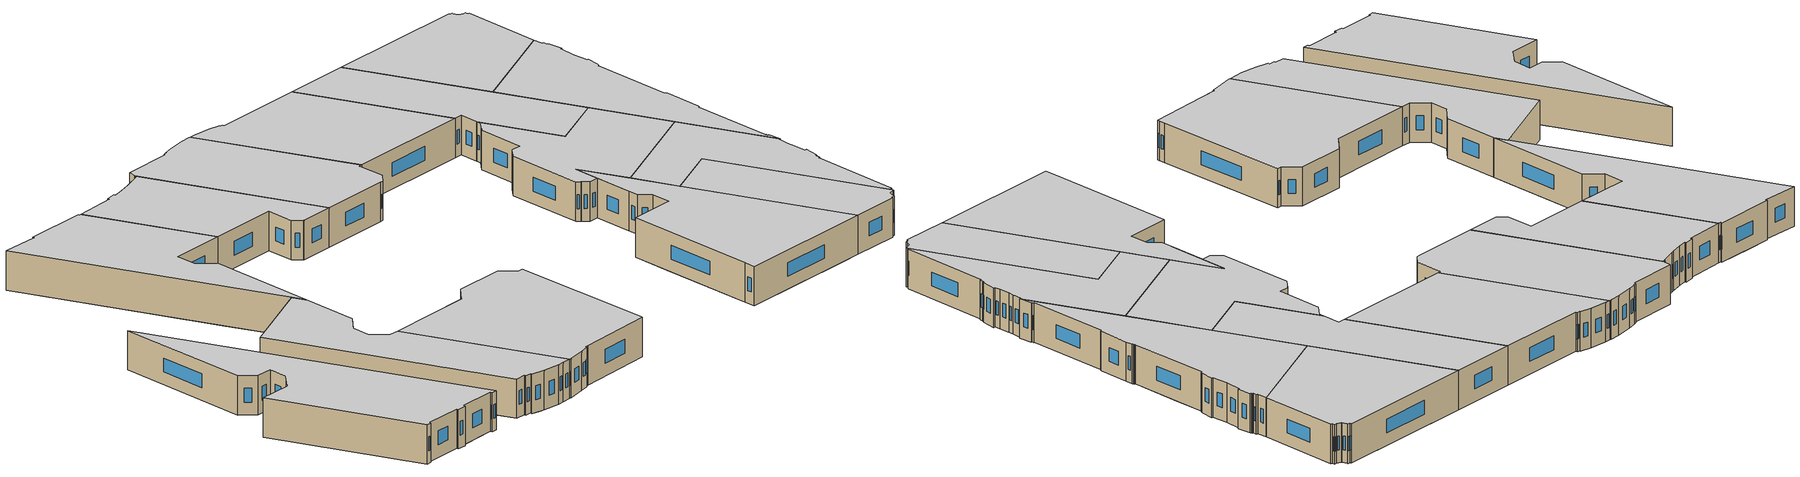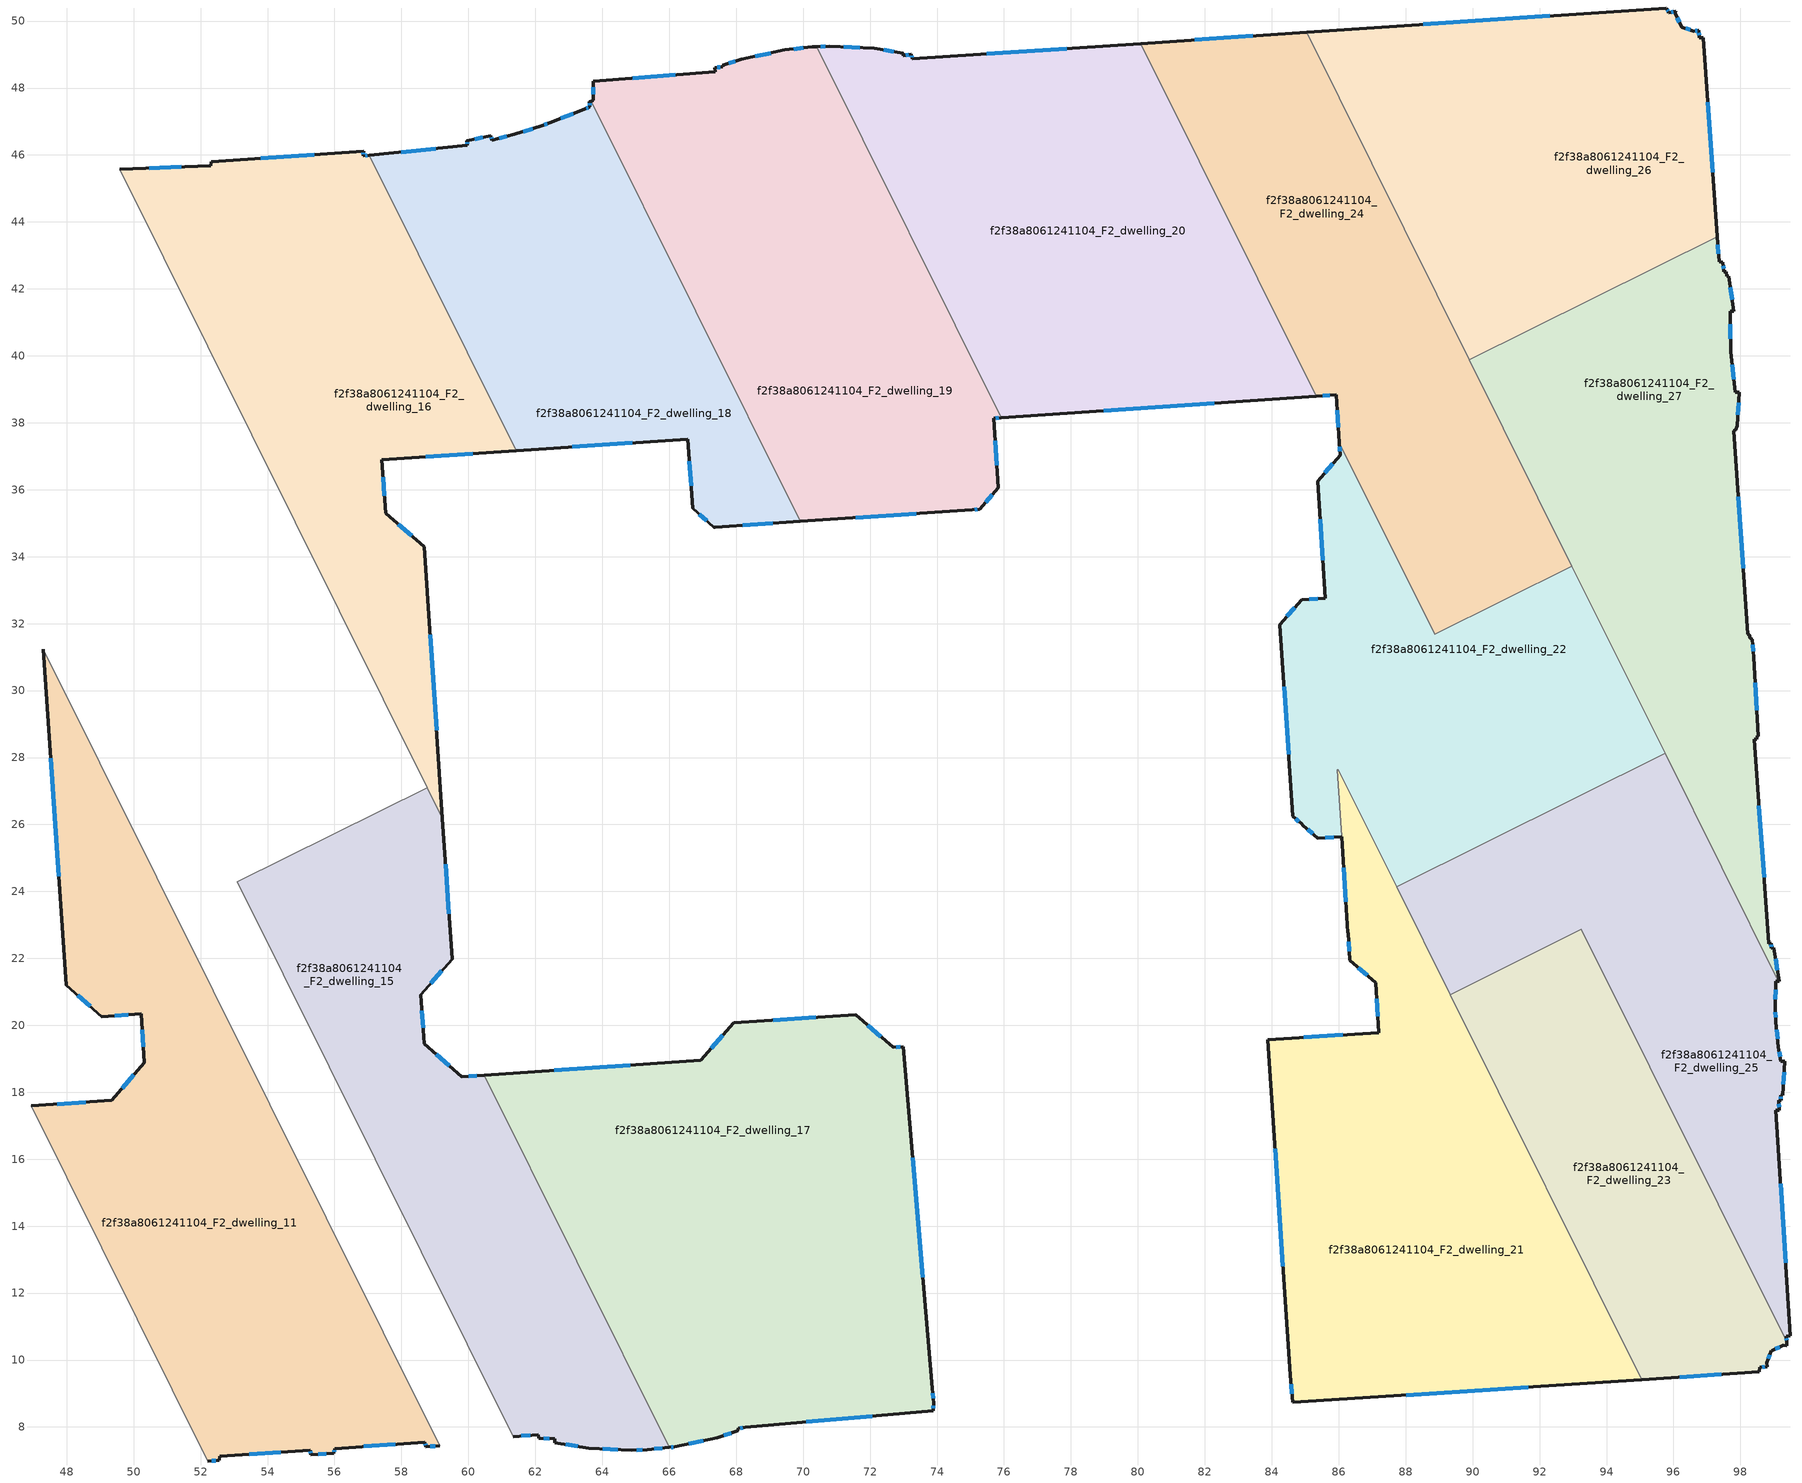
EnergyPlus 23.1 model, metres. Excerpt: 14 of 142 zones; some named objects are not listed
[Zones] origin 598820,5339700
f2f38a8061241104_F2_dwelling_11
 floor to f2f38a8061241104_F1_dwelling_11 (EU_floor_Construction): 49.97,25.87 54.86,16.06 54.89,15.89 48.34,14.77 47.04,17.39 47.01,17.6 49.35,17.76 50.32,18.88 50.22,20.34 49.05,20.26 47.99,21.19 47.7,25.49 z6
 floor to f2f38a8061241104_F1_dwelling_13 (EU_floor_Construction): 54.89,15.89 56.33,7.38 56.01,7.36 55.98,7.22 55.29,7.18 55.27,7.31 52.57,7.12 52.56,7 52.22,6.98 48.34,14.77 z6
 floor to f2f38a8061241104_F1_dwelling_14 (EU_floor_Construction): 47.31,31.24 49.97,25.87 47.7,25.49 z6
 floor to f2f38a8061241104_F1_dwelling_15 (EU_floor_Construction): 54.86,16.06 59.14,7.44 58.73,7.41 58.69,7.55 56.33,7.38 z6
 wall outside (EU_wall_Construction): 47.31,31.24 47.99,21.19 49.05,20.26 50.22,20.34 50.32,18.88 49.35,17.76 46.94,17.59 / 52.22,6.98 52.56,7 52.57,7.12 55.27,7.31 55.29,7.18 55.98,7.22 56.01,7.36 58.69,7.55 58.73,7.41 59.14,7.44 z6:9
 wall to f2f38a8061241104_F2_dwelling_13 (EU_wall_Construction): 59.14,7.44 47.31,31.24 z6:9
 wall to f2f38a8061241104_F2_dwelling_7 (EU_wall_Construction): 46.94,17.59 52.22,6.98 z6:9
 window (EU_Window_Construction): 50,18.52 49.66,18.12 / 50.25,19.87 50.29,19.36 / 49.43,20.29 49.84,20.32 / 48.33,20.89 48.71,20.56 / 47.53,27.97 47.77,24.45 / 58.87,7.42 59.01,7.43 / 58.71,7.5 58.72,7.45 / 56.88,7.42 57.82,7.48 / 55.99,7.26 56,7.31 / 55.51,7.19 55.76,7.21 / 55.28,7.27 55.28,7.22 / 53.45,7.18 54.39,7.25 / 52.33,6.99 52.45,7 / 48.56,17.7 47.72,17.65 z6.97:8.03
 ceiling to f2f38a8061241104_F3_dwelling_11 (EU_floor_Construction): 59.14,7.44 47.31,31.24 47.99,21.19 49.05,20.26 50.22,20.34 50.32,18.88 49.35,17.76 46.94,17.59 52.22,6.98 52.56,7 52.57,7.12 55.27,7.31 55.29,7.18 55.98,7.22 56.01,7.36 58.69,7.55 58.73,7.41 z9
f2f38a8061241104_F2_dwelling_15
 floor to f2f38a8061241104_F1_dwelling_18 (EU_floor_Construction): 63.01,13.41 66,7.39 65.34,7.32 64.88,7.3 63.6,7.36 63.23,7.42 62.58,7.53 62.58,7.65 62.1,7.66 62.09,7.76 61.34,7.72 60.2,10.01 59.72,12.85 z6
 floor to f2f38a8061241104_F1_dwelling_15 (EU_floor_Construction): 57.41,26.43 60.2,10.01 53.64,23.2 53.43,24.45 z6
 floor to f2f38a8061241104_F1_dwelling_17 (EU_floor_Construction): 59.23,26.18 59.51,21.97 58.58,20.91 58.68,19.46 59.8,18.47 60.47,18.51 63.01,13.41 59.72,12.85 57.41,26.43 58.77,27.1 z6
 floor to f2f38a8061241104_F1_dwelling_11 (EU_floor_Construction): 53.43,24.45 53.64,23.2 53.1,24.29 z6
 wall outside (EU_wall_Construction): 61.34,7.71 62.09,7.76 62.1,7.66 62.58,7.65 62.58,7.53 63.6,7.36 64.88,7.3 65.34,7.32 66,7.39 / 60.47,18.51 59.8,18.47 58.68,19.46 58.58,20.91 59.51,21.97 59.23,26.18 z6:9
 wall to f2f38a8061241104_F2_dwelling_14 (EU_wall_Construction): 58.77,27.1 53.1,24.29 z6:9
 wall to f2f38a8061241104_F2_dwelling_17 (EU_wall_Construction): 66,7.39 60.47,18.51 z6:9
 wall to f2f38a8061241104_F2_dwelling_13 (EU_wall_Construction): 53.1,24.29 61.34,7.71 z6:9
 wall to f2f38a8061241104_F2_dwelling_16 (EU_wall_Construction): 59.23,26.18 58.77,27.1 z6:9
 window (EU_Window_Construction): 65.55,7.34 65.79,7.37 / 65.03,7.31 65.19,7.31 / 64.01,7.34 64.47,7.32 / 62.91,7.48 63.27,7.42 / 62.25,7.66 62.42,7.66 / 61.59,7.73 61.85,7.75 / 59.42,23.34 59.32,24.81 / 58.88,21.25 59.21,21.63 / 58.64,19.93 58.61,20.44 / 59.43,18.79 59.04,19.14 / 60.25,18.5 60.02,18.48 z6.97:8.03
 ceiling to f2f38a8061241104_F3_dwelling_15 (EU_floor_Construction): 66,7.39 60.47,18.51 59.8,18.47 58.68,19.46 58.58,20.91 59.51,21.97 59.23,26.18 58.77,27.1 53.1,24.29 61.34,7.71 62.09,7.76 62.1,7.66 62.58,7.65 62.58,7.53 63.6,7.36 64.88,7.3 65.34,7.32 z9
f2f38a8061241104_F2_dwelling_16
 floor to f2f38a8061241104_F1_dwelling_12 (EU_floor_Construction): 54.1,45.93 55.73,36.34 54.3,36.09 49.58,45.58 52.31,45.67 52.32,45.8 z6
 floor to f2f38a8061241104_F1_dwelling_16 (EU_floor_Construction): 57.04,45.99 61.43,37.17 57.42,36.89 57.53,35.3 58.68,34.3 59.13,27.59 58.57,27.5 56.53,31.59 54.1,45.93 56.87,46.11 56.85,45.97 z6
 floor to f2f38a8061241104_F1_dwelling_14 (EU_floor_Construction): 55.73,36.34 56.53,31.59 54.3,36.09 z6
 floor to f2f38a8061241104_F1_dwelling_17 (EU_floor_Construction): 59.13,27.59 59.23,26.18 58.57,27.5 z6
 wall outside (EU_wall_Construction): 57.04,45.99 56.85,45.97 56.87,46.11 52.32,45.8 52.31,45.67 49.58,45.58 / 59.23,26.18 58.68,34.3 57.53,35.3 57.42,36.89 61.43,37.17 z6:9
 wall to f2f38a8061241104_F2_dwelling_18 (EU_wall_Construction): 61.43,37.17 57.04,45.99 z6:9
 wall to f2f38a8061241104_F2_dwelling_14 (EU_wall_Construction): 49.58,45.58 58.77,27.1 z6:9
 window (EU_Window_Construction): 55.39,46.01 53.8,45.91 / 56.86,46.02 56.87,46.07 / 56.98,45.99 56.92,45.98 / 58.72,36.98 60.13,37.08 / 57.49,35.82 57.45,36.37 / 58.3,34.62 57.9,34.97 / 59.05,28.82 58.86,31.66 / 51.42,45.64 50.47,45.61 z6.97:8.03
 ceiling to f2f38a8061241104_F3_dwelling_16 (EU_floor_Construction): 59.23,26.18 58.68,34.3 57.53,35.3 57.42,36.89 61.43,37.17 57.04,45.99 56.85,45.97 56.87,46.11 52.32,45.8 52.31,45.67 49.58,45.58 z9
f2f38a8061241104_F2_dwelling_17
 floor to f2f38a8061241104_F1_dwelling_17 (EU_floor_Construction): 72.99,19.36 73.35,15.17 63.01,13.41 60.47,18.51 66.94,18.95 67.92,20.07 71.57,20.31 72.69,19.34 z6
 floor to f2f38a8061241104_F1_dwelling_18 (EU_floor_Construction): 73.35,15.17 73.86,9.16 73.9,8.71 73.89,8.49 68.27,7.99 68.06,7.96 68.05,7.88 67.43,7.68 66.17,7.41 66,7.39 63.01,13.41 z6
 wall outside (EU_wall_Construction): 66,7.39 66.17,7.41 67.43,7.68 68.05,7.88 68.06,7.96 68.27,7.99 73.89,8.49 73.9,8.71 73.86,9.16 72.99,19.36 72.69,19.34 71.57,20.31 67.92,20.07 66.94,18.95 60.47,18.51 z6:9
 window (EU_Window_Construction): 72.89,19.35 72.79,19.35 / 73.58,12.47 73.28,16.04 / 73.88,8.85 73.87,9.01 / 73.89,8.56 73.89,8.64 / 70.09,8.15 72.06,8.33 / 68.13,7.97 68.2,7.98 / 67.63,7.75 67.85,7.82 / 66.58,7.5 67.02,7.59 / 66.06,7.4 66.12,7.4 / 64.84,18.81 62.57,18.66 / 67.6,19.71 67.26,19.32 / 70.38,20.23 69.11,20.15 / 72.32,19.66 71.93,20 z6.97:8.03
 ceiling to f2f38a8061241104_F3_dwelling_17 (EU_floor_Construction): 73.89,8.49 73.9,8.71 73.86,9.16 72.99,19.36 72.69,19.34 71.57,20.31 67.92,20.07 66.94,18.95 60.47,18.51 66,7.39 66.17,7.41 67.43,7.68 68.05,7.88 68.06,7.96 68.27,7.99 z9
f2f38a8061241104_F2_dwelling_18
 floor to f2f38a8061241104_F1_dwelling_16 (EU_floor_Construction): 61.93,46.79 61.68,37.18 61.43,37.17 57.04,45.99 59.97,46.29 59.96,46.43 60.66,46.57 60.7,46.44 61.36,46.62 z6
 floor to f2f38a8061241104_F1_dwelling_20 (EU_floor_Construction): 66.61,41.68 69.91,35.05 67.38,34.88 67.33,34.88 66.69,35.45 66.56,37.51 61.68,37.18 61.77,40.86 z6
 floor to f2f38a8061241104_F1_dwelling_19 (EU_floor_Construction): 63.66,47.61 66.61,41.68 61.77,40.86 61.93,46.79 62.19,46.88 62.43,46.96 63.46,47.37 63.63,47.44 63.61,47.59 z6
 wall outside (EU_wall_Construction): 63.66,47.61 63.61,47.59 63.63,47.44 63.46,47.37 62.43,46.96 62.19,46.88 61.36,46.62 60.7,46.44 60.66,46.57 59.96,46.43 59.97,46.29 57.04,45.99 / 61.43,37.17 66.56,37.51 66.69,35.45 67.33,34.88 67.38,34.88 69.91,35.05 z6:9
 wall to f2f38a8061241104_F2_dwelling_19 (EU_wall_Construction): 69.91,35.05 63.66,47.61 z6:9
 window (EU_Window_Construction): 60.69,46.48 60.68,46.53 / 61.15,46.56 60.92,46.5 / 61.92,46.79 61.63,46.7 / 62.35,46.93 62.27,46.9 / 63.13,47.23 62.76,47.09 / 63.57,47.42 63.52,47.39 / 63.62,47.54 63.62,47.49 / 68.2,34.94 69.09,35 / 66.9,35.27 67.12,35.07 / 66.6,36.84 66.65,36.12 / 63.1,37.28 64.89,37.4 / 59.02,46.19 57.99,46.09 / 59.96,46.38 59.96,46.33 / 60.43,46.52 60.19,46.47 z6.97:8.03
 ceiling to f2f38a8061241104_F3_dwelling_18 (EU_floor_Construction): 69.91,35.05 63.66,47.61 63.61,47.59 63.63,47.44 63.46,47.37 62.43,46.96 62.19,46.88 61.36,46.62 60.7,46.44 60.66,46.57 59.96,46.43 59.97,46.29 57.04,45.99 61.43,37.17 66.56,37.51 66.69,35.45 67.33,34.88 67.38,34.88 z9
f2f38a8061241104_F2_dwelling_19
 floor to f2f38a8061241104_F1_dwelling_19 (EU_floor_Construction): 70.4,49.23 73.57,42.86 66.61,41.68 63.66,47.61 63.72,47.63 63.72,48.2 67.37,48.49 67.37,48.61 67.6,48.63 67.61,48.68 68.15,48.85 69.46,49.14 70.28,49.23 z6
 floor to f2f38a8061241104_F1_dwelling_20 (EU_floor_Construction): 73.57,42.86 74.81,40.38 75.59,35.78 75.28,35.42 69.91,35.05 66.61,41.68 z6
 floor to f2f38a8061241104_F1_dwelling_21 (EU_floor_Construction): 74.81,40.38 75.92,38.15 75.69,38.13 75.83,36.06 75.59,35.78 z6
 wall outside (EU_wall_Construction): 70.4,49.23 70.28,49.23 69.46,49.14 68.15,48.85 67.61,48.68 67.6,48.63 67.37,48.61 67.37,48.49 63.72,48.2 63.72,47.63 63.66,47.61 / 69.91,35.05 75.05,35.4 75.28,35.42 75.83,36.06 75.69,38.13 75.92,38.15 z6:9
 wall to f2f38a8061241104_F2_dwelling_20 (EU_wall_Construction): 75.92,38.15 70.4,49.23 z6:9
 window (EU_Window_Construction): 67.52,48.62 67.44,48.61 / 67.97,48.8 67.78,48.74 / 69.03,49.05 68.58,48.95 / 70.01,49.2 69.72,49.17 / 75.76,38.14 75.84,38.14 / 75.79,36.73 75.74,37.46 / 75.46,35.62 75.65,35.85 / 75.12,35.41 75.2,35.41 / 71.58,35.17 73.38,35.29 / 63.72,48.02 63.72,47.82 / 66.19,48.39 64.91,48.3 z6.97:8.03
 ceiling to f2f38a8061241104_F3_dwelling_19 (EU_floor_Construction): 75.28,35.42 75.83,36.06 75.69,38.13 75.92,38.15 70.4,49.23 70.28,49.23 69.46,49.14 68.15,48.85 67.61,48.68 67.6,48.63 67.37,48.61 67.37,48.49 63.72,48.2 63.72,47.63 63.66,47.61 69.91,35.05 75.05,35.4 z9
f2f38a8061241104_F2_dwelling_20
 floor to f2f38a8061241104_F1_dwelling_21 (EU_floor_Construction): 80.09,49.33 84.02,41.42 84.48,38.73 75.92,38.15 74.81,40.38 73.36,48.88 z6
 floor to f2f38a8061241104_F1_dwelling_19 (EU_floor_Construction): 73.36,48.88 74.36,43 73.57,42.86 70.4,49.23 70.79,49.25 72.12,49.18 73,49.04 72.99,48.96 73.23,49.01 73.26,48.87 z6
 floor to f2f38a8061241104_F1_dwelling_20 (EU_floor_Construction): 74.36,43 74.81,40.38 73.57,42.86 z6
 floor to f2f38a8061241104_F1_dwelling_25 (EU_floor_Construction): 85.12,39.22 85.33,38.79 84.48,38.73 84.42,39.11 z6
 floor adiabatic (EU_floor_Construction): 84.02,41.42 85.12,39.22 84.42,39.11 84.48,38.73 z6
 wall outside (EU_wall_Construction): 80.09,49.33 73.26,48.87 73.23,49.01 72.99,48.96 73,49.04 72.12,49.18 70.79,49.25 70.4,49.23 / 75.92,38.15 85.33,38.79 z6:9
 wall to f2f38a8061241104_F2_dwelling_24 (EU_wall_Construction): 85.33,38.79 80.09,49.33 z6:9
 window (EU_Window_Construction): 71.69,49.2 71.22,49.23 / 72.71,49.09 72.41,49.14 / 73.15,48.99 73.07,48.98 / 73.25,48.91 73.24,48.96 / 77.87,49.18 75.48,49.02 / 78.97,38.36 82.27,38.58 / 70.66,49.24 70.53,49.24 z6.97:8.03
 ceiling to f2f38a8061241104_F3_dwelling_20 (EU_floor_Construction): 85.33,38.79 80.09,49.33 73.26,48.87 73.23,49.01 72.99,48.96 73,49.04 72.12,49.18 70.79,49.25 70.4,49.23 75.92,38.15 z9
f2f38a8061241104_F2_dwelling_21
 floor to f2f38a8061241104_F1_dwelling_24 (EU_floor_Construction): 90.85,17.86 92.92,13.71 93.66,9.33 84.63,8.73 84.55,9.54 84.07,16.71 z6
 floor to f2f38a8061241104_F1_dwelling_28 (EU_floor_Construction): 92.92,13.71 95.05,9.42 93.66,9.33 z6
 floor to f2f38a8061241104_F1_dwelling_22 (EU_floor_Construction): 85.99,27.63 90.85,17.86 84.07,16.71 83.88,19.57 87.19,19.79 87.1,21.27 86.33,21.94 86.28,22.76 85.96,27.63 z6
 wall outside (EU_wall_Construction): 86.28,22.76 86.33,21.94 87.1,21.27 87.19,19.79 83.88,19.57 84.55,9.54 84.63,8.73 95.05,9.42 z6:9
 wall to f2f38a8061241104_F2_dwelling_22 (EU_wall_Construction): 87.73,24.13 85.99,27.63 85.96,27.63 86.28,22.76 z6:9
 wall to f2f38a8061241104_F2_dwelling_23 (EU_wall_Construction): 95.05,9.42 89.33,20.92 z6:9
 wall to f2f38a8061241104_F2_dwelling_25 (EU_wall_Construction): 89.33,20.92 87.73,24.13 z6:9
 window (EU_Window_Construction): 87.13,20.79 87.16,20.27 / 86.58,21.72 86.85,21.49 / 86.29,22.49 86.31,22.21 / 88.01,8.95 91.67,9.19 / 84.58,9.28 84.6,9 / 84.1,16.31 84.33,12.8 / 86.12,19.71 84.96,19.64 z6.97:8.03
 ceiling to f2f38a8061241104_F3_dwelling_21 (EU_floor_Construction): 95.05,9.42 85.99,27.63 85.96,27.63 86.28,22.76 86.33,21.94 87.1,21.27 87.19,19.79 83.88,19.57 84.55,9.54 84.63,8.73 z9
f2f38a8061241104_F2_dwelling_22
 floor to f2f38a8061241104_F1_dwelling_22 (EU_floor_Construction): 90.27,29.28 90.88,25.7 87.73,24.13 85.99,27.63 85.96,27.63 86.27,22.76 86.08,25.63 85.38,25.59 84.9,26.01 84.89,26.01 84.63,26.24 84.24,31.97 84.89,32.71 85.5,32.75 86.2,28.58 z6
 floor to f2f38a8061241104_F1_dwelling_25 (EU_floor_Construction): 92.97,33.72 93.92,31.81 94.22,30.03 90.26,29.35 90.27,29.28 86.2,28.58 85.5,32.75 85.6,32.76 85.37,36.25 86.05,37.02 86.02,37.41 88.87,31.68 z6
 floor to f2f38a8061241104_F1_dwelling_27 (EU_floor_Construction): 93.92,31.81 95.75,28.12 90.88,25.7 90.26,29.35 94.22,30.03 z6
 wall outside (EU_wall_Construction): 86.02,37.41 86.05,37.02 85.37,36.25 85.6,32.76 84.89,32.71 84.24,31.97 84.63,26.24 84.89,26.01 84.93,25.98 85.38,25.59 86.08,25.63 86.27,22.76 z6:9
 wall to f2f38a8061241104_F2_dwelling_24 (EU_wall_Construction): 92.97,33.72 88.87,31.68 86.02,37.41 z6:9
 wall to f2f38a8061241104_F2_dwelling_25 (EU_wall_Construction): 87.73,24.13 95.75,28.12 z6:9
 wall to f2f38a8061241104_F2_dwelling_27 (EU_wall_Construction): 95.75,28.12 92.97,33.72 z6:9
 window (EU_Window_Construction): 84.68,32.47 84.45,32.21 / 85.37,32.74 85.12,32.73 / 85.44,35.12 85.52,33.89 / 85.83,36.77 85.59,36.5 / 86.03,37.28 86.04,37.15 / 86.15,24.7 86.21,23.69 / 85.61,25.61 85.85,25.62 / 85.07,25.86 85.23,25.72 / 84.72,26.17 84.81,26.09 / 84.37,30.11 84.51,28.1 z6.97:8.03
 ceiling to f2f38a8061241104_F3_dwelling_22 (EU_floor_Construction): 95.75,28.12 92.97,33.72 88.87,31.68 86.02,37.41 86.05,37.02 85.37,36.25 85.6,32.76 84.89,32.71 84.24,31.97 84.63,26.24 84.89,26.01 84.93,25.98 85.38,25.59 86.08,25.63 86.27,22.76 85.96,27.63 85.99,27.63 87.73,24.13 z9
f2f38a8061241104_F2_dwelling_23
 floor to f2f38a8061241104_F1_dwelling_28 (EU_floor_Construction): 93.83,21.71 99.38,10.55 99.39,10.43 99.29,10.44 98.93,10.29 98.92,10.28 98.79,9.92 98.81,9.8 98.57,9.78 98.56,9.65 95.05,9.42 92.92,13.71 91.62,21.33 z6
 floor to f2f38a8061241104_F1_dwelling_24 (EU_floor_Construction): 92.17,18.09 92.91,13.71 90.85,17.86 z6
 floor to f2f38a8061241104_F1_dwelling_27 (EU_floor_Construction): 93.25,22.87 93.83,21.71 91.62,21.33 91.51,22 z6
 floor to f2f38a8061241104_F1_dwelling_22 (EU_floor_Construction): 91.51,22 92.17,18.09 90.85,17.86 89.33,20.92 z6
 wall outside (EU_wall_Construction): 95.05,9.42 98.56,9.65 98.57,9.78 98.81,9.8 98.79,9.92 98.92,10.28 98.93,10.29 99.29,10.44 99.39,10.43 99.38,10.55 z6:9
 wall to f2f38a8061241104_F2_dwelling_25 (EU_wall_Construction): 99.38,10.55 93.25,22.87 89.33,20.92 z6:9
 window (EU_Window_Construction): 99.05,10.34 99.17,10.39 / 98.83,10.04 98.88,10.16 / 98.65,9.79 98.73,9.79 / 96.19,9.49 97.42,9.57 z6.97:8.03
 ceiling to f2f38a8061241104_F3_dwelling_23 (EU_floor_Construction): 98.81,9.8 98.79,9.92 98.92,10.28 98.93,10.29 99.29,10.44 99.39,10.43 99.38,10.55 93.25,22.87 89.33,20.92 95.05,9.42 98.56,9.65 98.57,9.78 z9
f2f38a8061241104_F2_dwelling_24
 floor to f2f38a8061241104_F1_dwelling_23 (EU_floor_Construction): 85.04,49.66 89.83,40.03 85.12,39.22 84.02,41.42 82.65,49.5 z6
 floor to f2f38a8061241104_F1_dwelling_25 (EU_floor_Construction): 89.83,40.03 92.97,33.72 88.87,31.68 86.02,37.41 85.92,38.83 85.33,38.79 85.12,39.22 z6
 floor to f2f38a8061241104_F1_dwelling_21 (EU_floor_Construction): 82.65,49.5 84.02,41.42 80.09,49.33 z6
 wall outside (EU_wall_Construction): 85.33,38.79 85.92,38.83 86.02,37.41 / 85.04,49.67 80.09,49.33 z6:9
 wall to f2f38a8061241104_F2_dwelling_26 (EU_wall_Construction): 89.91,39.88 85.04,49.67 z6:9
 wall to f2f38a8061241104_F2_dwelling_27 (EU_wall_Construction): 92.97,33.72 89.91,39.88 z6:9
 window (EU_Window_Construction): 85.52,38.8 85.73,38.82 / 83.43,49.56 81.7,49.44 / 85.96,38.37 85.99,37.87 z6.97:8.03
 ceiling to f2f38a8061241104_F3_dwelling_24 (EU_floor_Construction): 92.97,33.72 85.04,49.67 80.09,49.33 85.33,38.79 85.92,38.83 86.02,37.41 88.87,31.68 z9
f2f38a8061241104_F2_dwelling_25
 floor to f2f38a8061241104_F1_dwelling_27 (EU_floor_Construction): 95.75,28.12 98.55,22.51 93.83,21.71 93.25,22.87 91.51,22 90.88,25.7 z6
 floor to f2f38a8061241104_F1_dwelling_28 (EU_floor_Construction): 98.55,22.51 99.14,21.32 99.06,21.32 99.04,20.53 99.06,20.11 99.14,19.35 99.21,18.92 99.32,18.93 99.27,17.91 99.21,17.9 99.21,17.76 99.15,17.76 99.16,17.46 99.06,17.46 99.49,10.72 99.37,10.71 99.38,10.55 93.83,21.71 z6
 floor to f2f38a8061241104_F1_dwelling_22 (EU_floor_Construction): 90.88,25.7 91.51,22 89.33,20.92 87.73,24.13 z6
 wall outside (EU_wall_Construction): 99.38,10.55 99.37,10.71 99.49,10.72 99.06,17.46 99.16,17.46 99.15,17.76 99.21,17.76 99.21,17.9 99.27,17.91 99.32,18.93 99.21,18.92 99.14,19.35 99.06,20.11 99.04,20.53 99.06,21.32 99.14,21.32 z6:9
 wall to f2f38a8061241104_F2_dwelling_27 (EU_wall_Construction): 99.14,21.32 95.75,28.12 z6:9
 window (EU_Window_Construction): 99.04,20.78 99.05,21.06 / 99.05,20.25 99.04,20.39 / 99.11,19.6 99.08,19.86 / 99.19,19.06 99.16,19.21 / 99.28,18.24 99.3,18.6 / 99.21,17.81 99.21,17.86 / 99.16,17.56 99.15,17.66 / 99.35,12.91 99.2,15.27 / 99.38,10.6 99.37,10.66 z6.97:8.03
 ceiling to f2f38a8061241104_F3_dwelling_25 (EU_floor_Construction): 99.38,10.55 99.37,10.71 99.49,10.72 99.06,17.46 99.16,17.46 99.15,17.76 99.21,17.76 99.21,17.9 99.27,17.91 99.32,18.93 99.21,18.92 99.14,19.35 99.06,20.11 99.04,20.53 99.06,21.32 99.14,21.32 95.75,28.12 87.73,24.13 89.33,20.92 93.25,22.87 z9
f2f38a8061241104_F2_dwelling_26
 floor to f2f38a8061241104_F1_dwelling_23 (EU_floor_Construction): 90.82,50.05 92.34,41.09 90.39,40.12 89.83,40.03 85.04,49.66 z6
 floor to f2f38a8061241104_F1_dwelling_26 (EU_floor_Construction): 96.76,49.72 96.78,49.5 96.9,49.5 97.31,43.56 92.34,41.09 90.82,50.05 95.79,50.39 95.86,50.25 96.06,50.29 96.06,50.23 96.23,49.85 96.26,49.82 96.61,49.7 z6
 floor to f2f38a8061241104_F1_dwelling_25 (EU_floor_Construction): 90.39,40.12 89.91,39.88 89.83,40.03 z6
 wall outside (EU_wall_Construction): 97.31,43.56 96.9,49.5 96.78,49.5 96.76,49.72 96.61,49.7 96.26,49.82 96.23,49.85 96.06,50.23 96.06,50.29 95.86,50.25 95.79,50.39 85.04,49.67 z6:9
 wall to f2f38a8061241104_F2_dwelling_27 (EU_wall_Construction): 89.91,39.88 97.31,43.56 z6:9
 window (EU_Window_Construction): 95.84,50.3 95.82,50.35 / 96,50.28 95.93,50.27 / 96.17,49.97 96.11,50.11 / 96.5,49.74 96.37,49.78 / 96.71,49.71 96.66,49.7 / 96.77,49.57 96.76,49.65 / 97.17,45.49 97.03,47.57 / 92.3,50.16 88.53,49.9 z6.97:8.03
 ceiling to f2f38a8061241104_F3_dwelling_26 (EU_floor_Construction): 97.31,43.56 96.9,49.5 96.78,49.5 96.76,49.72 96.61,49.7 96.26,49.82 96.23,49.85 96.06,50.23 96.06,50.29 95.86,50.25 95.79,50.39 85.04,49.67 89.91,39.88 z9
f2f38a8061241104_F2_dwelling_27
 floor to f2f38a8061241104_F1_dwelling_25 (EU_floor_Construction): 92.45,40.47 93.92,31.81 89.91,39.88 90.39,40.12 z6
 floor to f2f38a8061241104_F1_dwelling_23 (EU_floor_Construction): 92.34,41.09 92.45,40.47 90.39,40.12 z6
 floor to f2f38a8061241104_F1_dwelling_27 (EU_floor_Construction): 97.98,35.18 98.21,31.69 98.27,31.66 98.3,31.57 98.36,31.54 98.39,31 98.53,28.64 98.5,28.65 98.49,28.55 98.41,28.55 98.84,22.56 98.55,22.51 93.92,31.81 93.48,34.41 z6
 floor to f2f38a8061241104_F1_dwelling_28 (EU_floor_Construction): 98.92,22.45 98.93,22.31 99,22.31 99.16,21.32 99.14,21.32 98.55,22.51 98.84,22.56 98.85,22.44 z6
 floor to f2f38a8061241104_F1_dwelling_26 (EU_floor_Construction): 97.31,43.56 97.36,42.81 97.47,42.79 97.51,42.5 97.57,42.5 97.6,42.38 97.65,42.38 97.81,41.34 97.69,41.33 97.7,40.12 97.85,38.91 97.96,38.92 97.91,37.91 97.86,37.79 97.8,37.76 97.98,35.18 93.48,34.41 92.34,41.09 z6
 wall outside (EU_wall_Construction): 98.85,22.44 98.41,28.55 98.49,28.55 98.5,28.65 98.53,28.64 98.39,31 98.36,31.54 98.3,31.57 98.27,31.66 98.21,31.69 97.8,37.76 97.86,37.79 97.91,37.91 97.96,38.92 97.85,38.91 97.7,40.12 97.69,41.33 97.81,41.34 97.65,42.38 97.6,42.38 97.57,42.5 97.51,42.5 97.47,42.79 97.36,42.81 97.31,43.56 / 98.85,22.44 98.92,22.45 / 98.93,22.31 98.92,22.45 / 98.93,22.31 99,22.31 / 99.14,21.32 99.16,21.32 99,22.31 z6:9
 window (EU_Window_Construction): 98.71,24.42 98.55,26.57 / 98.92,22.35 98.92,22.4 / 99.11,21.64 99.05,21.99 / 97.34,43.05 97.33,43.32 / 97.5,42.6 97.48,42.7 / 97.76,41.68 97.7,42.04 / 97.7,40.51 97.7,40.94 / 97.8,39.3 97.75,39.73 / 97.92,38.24 97.94,38.59 / 98.08,33.66 97.94,35.79 / 98.38,31.17 98.37,31.36 / 98.49,29.41 98.44,30.23 z6.97:8.03
 ceiling to f2f38a8061241104_F3_dwelling_27 (EU_floor_Construction): 99.16,21.32 99,22.31 98.93,22.31 98.92,22.45 98.85,22.44 98.41,28.55 98.49,28.55 98.5,28.65 98.53,28.64 98.39,31 98.36,31.54 98.3,31.57 98.27,31.66 98.21,31.69 97.8,37.76 97.86,37.79 97.91,37.91 97.96,38.92 97.85,38.91 97.7,40.12 97.69,41.33 97.81,41.34 97.65,42.38 97.6,42.38 97.57,42.5 97.51,42.5 97.47,42.79 97.36,42.81 97.31,43.56 89.91,39.88 99.14,21.32 z9
[Building]
EU S2 Campaign: North Axis=0; Terrain=City; Solar Distribution=FullExterior
[Site:Location]
Vienna: Latitude=48; Longitude=16.5; Time Zone=1; Elevation=183
[SizingPeriod:WeatherFileDays]
AnnualSizingPeriod: Begin Month=1; Begin Day of Month=1; End Month=12; End Day of Month=31; Day of Week for Start Day=Monday; Use Weather File Daylight Saving Period=No; Use Weather File Rain and Snow Indicators=No
[MATERIAL]
EU_InternalMass_Material: Roughness=MediumRough; Thickness=0.1; Conductivity=1; Density=1800; Specific Heat=900; Thermal Absorptance=0.9; Solar Absorptance=0.7; Visible Absorptance=0.7
[MATERIAL:NOMASS] Roughness=MediumRough; Thermal Absorptance=0.9; Solar Absorptance=0.7; Visible Absorptance=0.7
Name | Thermal Resistance
EU_wall_NoMass | 0.564444
EU_floor_NoMass | 1.12889
[WINDOWMATERIAL:SIMPLEGLAZINGSYSTEM]
EU_Window_SimpleGlazing: UFactor=2.0374; Solar Heat Gain Coefficient=0.65; Visible Transmittance=0.65
[CONSTRUCTION]
EU_wall_Construction: EU_wall_NoMass
EU_floor_Construction: EU_floor_NoMass
EU_Window_Construction: EU_Window_SimpleGlazing
EU_InternalMass_Construction: EU_InternalMass_Material
[ZONE] Type=1; Multiplier=1; Ceiling Height=autocalculate; Floor Area=autocalculate; Part of Total Floor Area=Yes
Name | Volume
f2f38a8061241104_F2_dwelling_11 | 324.617
f2f38a8061241104_F2_dwelling_15 | 256.131
f2f38a8061241104_F2_dwelling_16 | 271.251
f2f38a8061241104_F2_dwelling_17 | 358.353
f2f38a8061241104_F2_dwelling_18 | 224.197
f2f38a8061241104_F2_dwelling_19 | 294.354
f2f38a8061241104_F2_dwelling_20 | 311.123
f2f38a8061241104_F2_dwelling_21 | 303.174
f2f38a8061241104_F2_dwelling_22 | 233.144
f2f38a8061241104_F2_dwelling_23 | 179.086
f2f38a8061241104_F2_dwelling_24 | 256.439
f2f38a8061241104_F2_dwelling_25 | 217.745
f2f38a8061241104_F2_dwelling_26; f2f38a8061241104_F2_dwelling_27 | 256.469
[INTERNALMASS] Construction=EU_InternalMass_Construction
Name | Zone or ZoneList | Surface Area
f2f38a8061241104_F2_dwelling_11_EU_InternalMass | f2f38a8061241104_F2_dwelling_11 | 108.2
f2f38a8061241104_F2_dwelling_15_EU_InternalMass | f2f38a8061241104_F2_dwelling_15 | 85.3773
f2f38a8061241104_F2_dwelling_16_EU_InternalMass | f2f38a8061241104_F2_dwelling_16 | 90.4174
f2f38a8061241104_F2_dwelling_17_EU_InternalMass | f2f38a8061241104_F2_dwelling_17 | 119.453
f2f38a8061241104_F2_dwelling_18_EU_InternalMass | f2f38a8061241104_F2_dwelling_18 | 74.7323
f2f38a8061241104_F2_dwelling_19_EU_InternalMass | f2f38a8061241104_F2_dwelling_19 | 98.1243
f2f38a8061241104_F2_dwelling_20_EU_InternalMass | f2f38a8061241104_F2_dwelling_20 | 103.704
f2f38a8061241104_F2_dwelling_21_EU_InternalMass | f2f38a8061241104_F2_dwelling_21 | 101.061
f2f38a8061241104_F2_dwelling_22_EU_InternalMass | f2f38a8061241104_F2_dwelling_22 | 77.726
f2f38a8061241104_F2_dwelling_23_EU_InternalMass | f2f38a8061241104_F2_dwelling_23 | 59.6958
f2f38a8061241104_F2_dwelling_24_EU_InternalMass | f2f38a8061241104_F2_dwelling_24 | 85.4805
f2f38a8061241104_F2_dwelling_25_EU_InternalMass | f2f38a8061241104_F2_dwelling_25 | 72.5817
f2f38a8061241104_F2_dwelling_26_EU_InternalMass | f2f38a8061241104_F2_dwelling_26 | 85.489
f2f38a8061241104_F2_dwelling_27_EU_InternalMass | f2f38a8061241104_F2_dwelling_27 | 85.4893
[OTHEREQUIPMENT] Fuel Type=Electricity; Design Level Calculation Method=Watts/Area; Power per Zone Floor Area=1; Fraction Latent=0; Fraction Radiant=0; Fraction Lost=0; Carbon Dioxide Generation Rate=0; EndUse Subcategory=EU_Step8_InternalGains
Name | Zone or ZoneList or Space or SpaceList | Schedule
EU_Step8_InternalGain_f2f38a8061241104_F2_dwelling_11_f000 | f2f38a8061241104_F2_dwelling_11 | EU_Step8_GainSchedule_f2f38a8061241104_F2_dwelling_11_f000
EU_Step8_InternalGain_f2f38a8061241104_F2_dwelling_15_f000 | f2f38a8061241104_F2_dwelling_15 | EU_Step8_GainSchedule_f2f38a8061241104_F2_dwelling_15_f000
EU_Step8_InternalGain_f2f38a8061241104_F2_dwelling_16_f000 | f2f38a8061241104_F2_dwelling_16 | EU_Step8_GainSchedule_f2f38a8061241104_F2_dwelling_16_f000
EU_Step8_InternalGain_f2f38a8061241104_F2_dwelling_17_f000 | f2f38a8061241104_F2_dwelling_17 | EU_Step8_GainSchedule_f2f38a8061241104_F2_dwelling_17_f000
EU_Step8_InternalGain_f2f38a8061241104_F2_dwelling_18_f000 | f2f38a8061241104_F2_dwelling_18 | EU_Step8_GainSchedule_f2f38a8061241104_F2_dwelling_18_f000
EU_Step8_InternalGain_f2f38a8061241104_F2_dwelling_19_f000 | f2f38a8061241104_F2_dwelling_19 | EU_Step8_GainSchedule_f2f38a8061241104_F2_dwelling_19_f000
EU_Step8_InternalGain_f2f38a8061241104_F2_dwelling_20_f000 | f2f38a8061241104_F2_dwelling_20 | EU_Step8_GainSchedule_f2f38a8061241104_F2_dwelling_20_f000
EU_Step8_InternalGain_f2f38a8061241104_F2_dwelling_21_f000 | f2f38a8061241104_F2_dwelling_21 | EU_Step8_GainSchedule_f2f38a8061241104_F2_dwelling_21_f000
EU_Step8_InternalGain_f2f38a8061241104_F2_dwelling_22_f000 | f2f38a8061241104_F2_dwelling_22 | EU_Step8_GainSchedule_f2f38a8061241104_F2_dwelling_22_f000
EU_Step8_InternalGain_f2f38a8061241104_F2_dwelling_23_f000 | f2f38a8061241104_F2_dwelling_23 | EU_Step8_GainSchedule_f2f38a8061241104_F2_dwelling_23_f000
EU_Step8_InternalGain_f2f38a8061241104_F2_dwelling_24_f000 | f2f38a8061241104_F2_dwelling_24 | EU_Step8_GainSchedule_f2f38a8061241104_F2_dwelling_24_f000
EU_Step8_InternalGain_f2f38a8061241104_F2_dwelling_25_f000 | f2f38a8061241104_F2_dwelling_25 | EU_Step8_GainSchedule_f2f38a8061241104_F2_dwelling_25_f000
EU_Step8_InternalGain_f2f38a8061241104_F2_dwelling_26_f000 | f2f38a8061241104_F2_dwelling_26 | EU_Step8_GainSchedule_f2f38a8061241104_F2_dwelling_26_f000
EU_Step8_InternalGain_f2f38a8061241104_F2_dwelling_27_f000 | f2f38a8061241104_F2_dwelling_27 | EU_Step8_GainSchedule_f2f38a8061241104_F2_dwelling_27_f000
[ZONEVENTILATION:DESIGNFLOWRATE] Schedule=EU_AlwaysOn; Design Flow Rate Calculation Method=AirChanges/Hour; Air Changes per Hour=0.531496; Ventilation Type=Natural; Fan Pressure Rise=0; Fan Total Efficiency=1; Constant Term Coefficient=1; Temperature Term Coefficient=0; Velocity Term Coefficient=0; Velocity Squared Term Coefficient=0; Minimum Indoor Temperature=-100; Maximum Indoor Temperature=100; Delta Temperature=-100; Minimum Outdoor Temperature=-100; Maximum Outdoor Temperature=100; Maximum Wind Speed=40
Name | Zone or ZoneList or Space or SpaceList
EU_ConstantAir_f2f38a8061241104_F2_dwelling_11 | f2f38a8061241104_F2_dwelling_11
EU_ConstantAir_f2f38a8061241104_F2_dwelling_15 | f2f38a8061241104_F2_dwelling_15
EU_ConstantAir_f2f38a8061241104_F2_dwelling_16 | f2f38a8061241104_F2_dwelling_16
EU_ConstantAir_f2f38a8061241104_F2_dwelling_17 | f2f38a8061241104_F2_dwelling_17
EU_ConstantAir_f2f38a8061241104_F2_dwelling_18 | f2f38a8061241104_F2_dwelling_18
EU_ConstantAir_f2f38a8061241104_F2_dwelling_19 | f2f38a8061241104_F2_dwelling_19
EU_ConstantAir_f2f38a8061241104_F2_dwelling_20 | f2f38a8061241104_F2_dwelling_20
EU_ConstantAir_f2f38a8061241104_F2_dwelling_21 | f2f38a8061241104_F2_dwelling_21
EU_ConstantAir_f2f38a8061241104_F2_dwelling_22 | f2f38a8061241104_F2_dwelling_22
EU_ConstantAir_f2f38a8061241104_F2_dwelling_23 | f2f38a8061241104_F2_dwelling_23
EU_ConstantAir_f2f38a8061241104_F2_dwelling_24 | f2f38a8061241104_F2_dwelling_24
EU_ConstantAir_f2f38a8061241104_F2_dwelling_25 | f2f38a8061241104_F2_dwelling_25
EU_ConstantAir_f2f38a8061241104_F2_dwelling_26 | f2f38a8061241104_F2_dwelling_26
EU_ConstantAir_f2f38a8061241104_F2_dwelling_27 | f2f38a8061241104_F2_dwelling_27
[HVACTEMPLATE:ZONE:IDEALLOADSAIRSYSTEM] System Availability Schedule=EU_AlwaysOn; Maximum Heating Supply Air Temperature=50; Minimum Cooling Supply Air Temperature=13; Maximum Heating Supply Air Humidity Ratio=0.0156; Minimum Cooling Supply Air Humidity Ratio=0.0077; Heating Limit=NoLimit; Cooling Limit=NoLimit; Heating Availability Schedule=EU_AlwaysOn; Cooling Availability Schedule=EU_CoolingOff; Dehumidification Control Type=ConstantSensibleHeatRatio; Cooling Sensible Heat Ratio=0.7; Dehumidification Setpoint=60; Humidification Control Type=None; Humidification Setpoint=30; Outdoor Air Method=None; Outdoor Air Flow Rate per Person=0.00944; Outdoor Air Flow Rate per Zone Floor Area=0; Outdoor Air Flow Rate per Zone=0; Demand Controlled Ventilation Type=None; Outdoor Air Economizer Type=NoEconomizer; Heat Recovery Type=None; Sensible Heat Recovery Effectiveness=0.7; Latent Heat Recovery Effectiveness=0.65
Name | Template Thermostat
f2f38a8061241104_F2_dwelling_11 | EU_HeatOnly_f2f38a8061241104_F2_dwelling_11
f2f38a8061241104_F2_dwelling_15 | EU_HeatOnly_f2f38a8061241104_F2_dwelling_15
f2f38a8061241104_F2_dwelling_16 | EU_HeatOnly_f2f38a8061241104_F2_dwelling_16
f2f38a8061241104_F2_dwelling_17 | EU_HeatOnly_f2f38a8061241104_F2_dwelling_17
f2f38a8061241104_F2_dwelling_18 | EU_HeatOnly_f2f38a8061241104_F2_dwelling_18
f2f38a8061241104_F2_dwelling_19 | EU_HeatOnly_f2f38a8061241104_F2_dwelling_19
f2f38a8061241104_F2_dwelling_20 | EU_HeatOnly_f2f38a8061241104_F2_dwelling_20
f2f38a8061241104_F2_dwelling_21 | EU_HeatOnly_f2f38a8061241104_F2_dwelling_21
f2f38a8061241104_F2_dwelling_22 | EU_HeatOnly_f2f38a8061241104_F2_dwelling_22
f2f38a8061241104_F2_dwelling_23 | EU_HeatOnly_f2f38a8061241104_F2_dwelling_23
f2f38a8061241104_F2_dwelling_24 | EU_HeatOnly_f2f38a8061241104_F2_dwelling_24
f2f38a8061241104_F2_dwelling_25 | EU_HeatOnly_f2f38a8061241104_F2_dwelling_25
f2f38a8061241104_F2_dwelling_26 | EU_HeatOnly_f2f38a8061241104_F2_dwelling_26
f2f38a8061241104_F2_dwelling_27 | EU_HeatOnly_f2f38a8061241104_F2_dwelling_27
[SIZING:ZONE] Zone Cooling Design Supply Air Temperature Input Method=SupplyAirTemperature; Zone Cooling Design Supply Air Temperature=13; Zone Heating Design Supply Air Temperature Input Method=SupplyAirTemperature; Zone Heating Design Supply Air Temperature=50; Zone Cooling Design Supply Air Humidity Ratio=0.008; Zone Heating Design Supply Air Humidity Ratio=0.008; Cooling Design Air Flow Method=DesignDay; Cooling Design Air Flow Rate=0; Cooling Minimum Air Flow per Zone Floor Area=0.000762; Cooling Minimum Air Flow=0; Cooling Minimum Air Flow Fraction=0.2; Heating Design Air Flow Method=DesignDay; Heating Design Air Flow Rate=0; Heating Maximum Air Flow per Zone Floor Area=0.002032; Heating Maximum Air Flow=0.141576; Heating Maximum Air Flow Fraction=0.3; Account for Dedicated Outdoor Air System=No; Dedicated Outdoor Air System Control Strategy=NeutralSupplyAir; Dedicated Outdoor Air Low Setpoint Temperature for Design=autosize; Dedicated Outdoor Air High Setpoint Temperature for Design=autosize; Zone Load Sizing Method=Sensible Load Only No Latent Load; Zone Latent Cooling Design Supply Air Humidity Ratio Input Method=HumidityRatioDifference; Zone Cooling Design Supply Air Humidity Ratio Difference=0.005; Zone Latent Heating Design Supply Air Humidity Ratio Input Method=HumidityRatioDifference; Zone Humidification Design Supply Air Humidity Ratio Difference=0.005
f2f38a8061241104_F2_dwelling_11; f2f38a8061241104_F2_dwelling_15; f2f38a8061241104_F2_dwelling_16; f2f38a8061241104_F2_dwelling_17; f2f38a8061241104_F2_dwelling_18; f2f38a8061241104_F2_dwelling_19; f2f38a8061241104_F2_dwelling_20; f2f38a8061241104_F2_dwelling_21; f2f38a8061241104_F2_dwelling_22; f2f38a8061241104_F2_dwelling_23; f2f38a8061241104_F2_dwelling_24; f2f38a8061241104_F2_dwelling_25; f2f38a8061241104_F2_dwelling_26; f2f38a8061241104_F2_dwelling_27
[SCHEDULE:CONSTANT]
Name | Hourly Value
EU_AlwaysOn | 1
EU_CoolingOff | 0
[SCHEDULE:FILE] Column Number=1; Rows to Skip at Top=0; Number of Hours of Data=8760; Column Separator=Comma; Interpolate to Timestep=No; Minutes per Item=60; Adjust Schedule for Daylight Savings=Yes
Name | File
EU_Step8_GainSchedule_f2f38a8061241104_F2_dwelling_11_f000 | ../../schedules/f2f38a8061241104/f2f38a8061241104_F2_dwelling_11_f000_gain.csv
EU_Step8_GainSchedule_f2f38a8061241104_F2_dwelling_15_f000 | ../../schedules/f2f38a8061241104/f2f38a8061241104_F2_dwelling_15_f000_gain.csv
EU_Step8_GainSchedule_f2f38a8061241104_F2_dwelling_16_f000 | ../../schedules/f2f38a8061241104/f2f38a8061241104_F2_dwelling_16_f000_gain.csv
EU_Step8_GainSchedule_f2f38a8061241104_F2_dwelling_17_f000 | ../../schedules/f2f38a8061241104/f2f38a8061241104_F2_dwelling_17_f000_gain.csv
EU_Step8_GainSchedule_f2f38a8061241104_F2_dwelling_18_f000 | ../../schedules/f2f38a8061241104/f2f38a8061241104_F2_dwelling_18_f000_gain.csv
EU_Step8_GainSchedule_f2f38a8061241104_F2_dwelling_19_f000 | ../../schedules/f2f38a8061241104/f2f38a8061241104_F2_dwelling_19_f000_gain.csv
EU_Step8_GainSchedule_f2f38a8061241104_F2_dwelling_20_f000 | ../../schedules/f2f38a8061241104/f2f38a8061241104_F2_dwelling_20_f000_gain.csv
EU_Step8_GainSchedule_f2f38a8061241104_F2_dwelling_21_f000 | ../../schedules/f2f38a8061241104/f2f38a8061241104_F2_dwelling_21_f000_gain.csv
EU_Step8_GainSchedule_f2f38a8061241104_F2_dwelling_22_f000 | ../../schedules/f2f38a8061241104/f2f38a8061241104_F2_dwelling_22_f000_gain.csv
EU_Step8_GainSchedule_f2f38a8061241104_F2_dwelling_23_f000 | ../../schedules/f2f38a8061241104/f2f38a8061241104_F2_dwelling_23_f000_gain.csv
EU_Step8_GainSchedule_f2f38a8061241104_F2_dwelling_24_f000 | ../../schedules/f2f38a8061241104/f2f38a8061241104_F2_dwelling_24_f000_gain.csv
EU_Step8_GainSchedule_f2f38a8061241104_F2_dwelling_25_f000 | ../../schedules/f2f38a8061241104/f2f38a8061241104_F2_dwelling_25_f000_gain.csv
EU_Step8_GainSchedule_f2f38a8061241104_F2_dwelling_26_f000 | ../../schedules/f2f38a8061241104/f2f38a8061241104_F2_dwelling_26_f000_gain.csv
EU_Step8_GainSchedule_f2f38a8061241104_F2_dwelling_27_f000 | ../../schedules/f2f38a8061241104/f2f38a8061241104_F2_dwelling_27_f000_gain.csv
